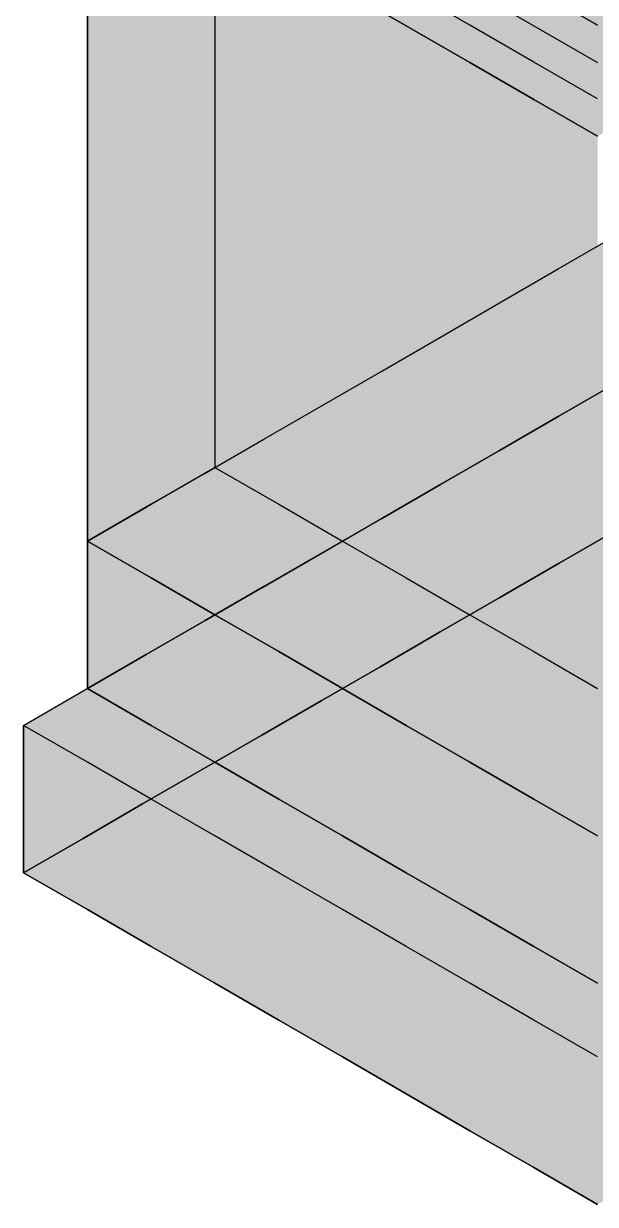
# Model space of a CAD drawing. Header units: metres. Extents: x 0 to 28.4, y 0 to 5.9.
# Drawn here: x 12.837 to 13.225, y 4.55 to 5.351 of the extents above; entities that cross this region are included whole.
import ezdxf

# ---------------------------------------------------------------- set-up
doc = ezdxf.new("R2010")
doc.units = ezdxf.units.M
doc.header["$LTSCALE"] = 0.25
doc.layers.add('ISO-ARISTAS', color=8, linetype='CONTINUOUS')
doc.layers.add('ISO-CONCRETO-SUP', color=254, linetype='CONTINUOUS', true_color=0xe8e8e8)

msp = doc.modelspace()

# ---------------------------------------------------------------- linework, layer by layer
at = {"layer": 'ISO-ARISTAS', "color": 250}
for p, q in [((12.88038, 5.33222), (12.88038, 5.37968)), ((12.88038, 5.37968), (12.88038, 5.33222)), ((12.96699, 5.38222), (12.96699, 5.33476)), ((12.96699, 5.38222), (12.96699, 5.33476)), ((13.09689, 5.3496), (13.05359, 5.3746)), ((13.09689, 5.3496), (13.05359, 5.3746)), ((13.09689, 5.3496), (13.05359, 5.3746)), ((13.05359, 5.3746), (13.09689, 5.3496)), ((13.14019, 5.35), (13.09689, 5.375)), ((13.14019, 5.35), (13.09689, 5.375)), ((13.14019, 5.3746), (13.18349, 5.3496)), ((13.14019, 5.3746), (13.18349, 5.3496)), ((13.22679, 5.35), (13.18349, 5.375)), ((13.18349, 5.375), (13.22679, 5.35)), ((13.14019, 5.3246), (13.09689, 5.3496)), ((13.14019, 5.3246), (13.09689, 5.3496)), ((13.14019, 5.3246), (13.09689, 5.3496)), ((13.09689, 5.3496), (13.14019, 5.3246)), ((13.18349, 5.325), (13.14019, 5.35)), ((13.18349, 5.325), (13.14019, 5.35)), ((13.18349, 5.3496), (13.22679, 5.3246)), ((13.18349, 5.3496), (13.22679, 5.3246)), ((12.88038, 5.28476), (12.88038, 5.33222)), ((12.88038, 5.33222), (12.88038, 5.28476)), ((12.96699, 5.33476), (12.96699, 5.2873)), ((12.96699, 5.33476), (12.96699, 5.2873)), ((13.18349, 5.2996), (13.14019, 5.3246)), ((13.18349, 5.2996), (13.14019, 5.3246)), ((13.18349, 5.2996), (13.14019, 5.3246)), ((13.14019, 5.3246), (13.18349, 5.2996)), ((13.22679, 5.3), (13.18349, 5.325)), ((13.22679, 5.3), (13.18349, 5.325)), ((13.22679, 5.2746), (13.18349, 5.2996)), ((13.22679, 5.2746), (13.18349, 5.2996)), ((13.22679, 5.2746), (13.18349, 5.2996)), ((13.18349, 5.2996), (13.22679, 5.2746)), ((12.96699, 5.2873), (12.96699, 5.23984)), ((12.96699, 5.2873), (12.96699, 5.23984)), ((12.88038, 5.2373), (12.88038, 5.28476)), ((12.88038, 5.28476), (12.88038, 5.2373)), ((12.96699, 5.23984), (12.96699, 5.19238)), ((12.96699, 5.23984), (12.96699, 5.19238)), ((12.88038, 5.18984), (12.88038, 5.2373)), ((12.88038, 5.2373), (12.88038, 5.18984)), ((13.20015, 5.18462), (13.24012, 5.20769)), ((13.20015, 5.18462), (13.24012, 5.20769)), ((12.96699, 5.19238), (12.96699, 5.14492)), ((12.96699, 5.19238), (12.96699, 5.14492)), ((12.88038, 5.14238), (12.88038, 5.18984)), ((12.88038, 5.18984), (12.88038, 5.14238)), ((13.16018, 5.16154), (13.20015, 5.18462)), ((13.16018, 5.16154), (13.20015, 5.18462)), ((13.12021, 5.13846), (13.16018, 5.16154)), ((13.12021, 5.13846), (13.16018, 5.16154)), ((12.96699, 5.14492), (12.96699, 5.09746)), ((12.96699, 5.14492), (12.96699, 5.09746)), ((12.88038, 5.09492), (12.88038, 5.14238)), ((12.88038, 5.14238), (12.88038, 5.09492)), ((13.08024, 5.11538), (13.12021, 5.13846)), ((13.08024, 5.11538), (13.12021, 5.13846)), ((13.04027, 5.09231), (13.08024, 5.11538)), ((13.04027, 5.09231), (13.08024, 5.11538)), ((13.20015, 5.08462), (13.24012, 5.10769)), ((13.24012, 5.10769), (13.20015, 5.08462)), ((13.20081, 5.085), (13.24123, 5.10833)), ((13.20081, 5.085), (13.24123, 5.10833)), ((12.88038, 5.04746), (12.88038, 5.09492)), ((12.88038, 5.09492), (12.88038, 5.04746)), ((12.96699, 5.09746), (12.96699, 5.05)), ((12.96699, 5.09746), (12.96699, 5.05)), ((13.0003, 5.06923), (13.04027, 5.09231)), ((13.0003, 5.06923), (13.04027, 5.09231)), ((13.16018, 5.06154), (13.20015, 5.08462)), ((13.20015, 5.08462), (13.16018, 5.06154)), ((13.1604, 5.06167), (13.20081, 5.085)), ((13.1604, 5.06167), (13.20081, 5.085)), ((12.96033, 5.04615), (13.0003, 5.06923)), ((12.96033, 5.04615), (13.0003, 5.06923)), ((13.11999, 5.03833), (13.1604, 5.06167)), ((13.11999, 5.03833), (13.1604, 5.06167)), ((13.12021, 5.03846), (13.16018, 5.06154)), ((13.16018, 5.06154), (13.12021, 5.03846)), ((12.88038, 5), (12.88038, 5.04746)), ((12.88038, 5.04746), (12.88038, 5)), ((12.96699, 5.05), (12.92369, 5.025)), ((12.92369, 5.025), (12.96699, 5.05)), ((12.96699, 5.05), (13.01029, 5.025)), ((12.96699, 5.05), (13.01029, 5.025)), ((12.92036, 5.02308), (12.96033, 5.04615)), ((12.92036, 5.02308), (12.96033, 5.04615)), ((13.07957, 5.015), (13.11999, 5.03833)), ((13.07957, 5.015), (13.11999, 5.03833)), ((13.08024, 5.01538), (13.12021, 5.03846)), ((13.12021, 5.03846), (13.08024, 5.01538)), ((12.92369, 5.025), (12.88038, 5)), ((12.88038, 5), (12.92369, 5.025)), ((12.88038, 5), (12.92036, 5.02308)), ((12.88038, 5), (12.92036, 5.02308)), ((13.01029, 5.025), (13.05359, 5)), ((13.01029, 5.025), (13.05359, 5)), ((13.03916, 4.99167), (13.07957, 5.015)), ((13.03916, 4.99167), (13.07957, 5.015)), ((13.04027, 4.99231), (13.08024, 5.01538)), ((13.08024, 5.01538), (13.04027, 4.99231)), ((13.20081, 4.985), (13.24123, 5.00833)), ((13.24123, 5.00833), (13.20081, 4.985)), ((12.88038, 4.95), (12.88038, 5)), ((12.92369, 4.975), (12.88038, 5)), ((12.92369, 4.975), (12.88038, 5)), ((12.88038, 5), (12.88038, 4.95)), ((12.92369, 4.975), (12.88038, 5)), ((12.88038, 5), (12.92369, 4.975)), ((13.05359, 5), (13.09689, 4.975)), ((13.05359, 5), (13.09689, 4.975)), ((12.99874, 4.96833), (13.03916, 4.99167)), ((12.99874, 4.96833), (13.03916, 4.99167)), ((13.0003, 4.96923), (13.04027, 4.99231)), ((13.04027, 4.99231), (13.0003, 4.96923)), ((13.20081, 4.985), (13.1604, 4.96167)), ((13.1604, 4.96167), (13.20081, 4.985)), ((12.96699, 4.95), (12.92369, 4.975)), ((12.96699, 4.95), (12.92369, 4.975)), ((12.96699, 4.95), (12.92369, 4.975)), ((12.92369, 4.975), (12.96699, 4.95)), ((13.09689, 4.975), (13.14019, 4.95)), ((13.09689, 4.975), (13.14019, 4.95)), ((12.95833, 4.945), (12.99874, 4.96833)), ((12.95833, 4.945), (12.99874, 4.96833)), ((12.96033, 4.94615), (13.0003, 4.96923)), ((13.0003, 4.96923), (12.96033, 4.94615)), ((13.11999, 4.93833), (13.1604, 4.96167)), ((13.1604, 4.96167), (13.11999, 4.93833)), ((12.88038, 4.9), (12.88038, 4.95)), ((12.88038, 4.95), (12.88038, 4.9)), ((12.91791, 4.92167), (12.95833, 4.945)), ((12.91791, 4.92167), (12.95833, 4.945)), ((12.92036, 4.92308), (12.96033, 4.94615)), ((12.96033, 4.94615), (12.92036, 4.92308)), ((13.01029, 4.925), (12.96699, 4.95)), ((13.01029, 4.925), (12.96699, 4.95)), ((13.01029, 4.925), (12.96699, 4.95)), ((12.96699, 4.95), (13.01029, 4.925)), ((13.14019, 4.95), (13.18349, 4.925)), ((13.14019, 4.95), (13.18349, 4.925)), ((13.07957, 4.915), (13.11999, 4.93833)), ((13.11999, 4.93833), (13.07957, 4.915)), ((12.8775, 4.89833), (12.91791, 4.92167)), ((12.8775, 4.89833), (12.91791, 4.92167)), ((12.88038, 4.9), (12.92036, 4.92308)), ((12.92036, 4.92308), (12.88038, 4.9)), ((13.05359, 4.9), (13.01029, 4.925)), ((13.05359, 4.9), (13.01029, 4.925)), ((13.05359, 4.9), (13.01029, 4.925)), ((13.01029, 4.925), (13.05359, 4.9)), ((13.18349, 4.925), (13.22679, 4.9)), ((13.18349, 4.925), (13.22679, 4.9)), ((13.03916, 4.89167), (13.07957, 4.915)), ((13.07957, 4.915), (13.03916, 4.89167)), ((12.83708, 4.875), (12.8775, 4.89833)), ((12.83708, 4.875), (12.8775, 4.89833)), ((12.92369, 4.875), (12.88038, 4.9)), ((12.88038, 4.9), (12.92369, 4.875)), ((13.09689, 4.875), (13.05359, 4.9)), ((13.09689, 4.875), (13.05359, 4.9)), ((13.09689, 4.875), (13.05359, 4.9)), ((13.05359, 4.9), (13.09689, 4.875)), ((12.99874, 4.86833), (13.03916, 4.89167)), ((13.03916, 4.89167), (12.99874, 4.86833)), ((12.83708, 4.825), (12.83708, 4.875)), ((12.88038, 4.85), (12.83708, 4.875)), ((12.83708, 4.875), (12.83708, 4.825)), ((12.88038, 4.85), (12.83708, 4.875)), ((12.96699, 4.85), (12.92369, 4.875)), ((12.92369, 4.875), (12.96699, 4.85)), ((13.14019, 4.85), (13.09689, 4.875)), ((13.14019, 4.85), (13.09689, 4.875)), ((13.14019, 4.85), (13.09689, 4.875)), ((13.09689, 4.875), (13.14019, 4.85)), ((12.99874, 4.86833), (12.95833, 4.845)), ((12.95833, 4.845), (12.99874, 4.86833)), ((12.92369, 4.825), (12.88038, 4.85)), ((12.92369, 4.825), (12.88038, 4.85)), ((13.01029, 4.825), (12.96699, 4.85)), ((12.96699, 4.85), (13.01029, 4.825)), ((13.18349, 4.825), (13.14019, 4.85)), ((13.18349, 4.825), (13.14019, 4.85)), ((13.18349, 4.825), (13.14019, 4.85)), ((13.14019, 4.85), (13.18349, 4.825)), ((12.95833, 4.845), (12.91791, 4.82167)), ((12.91791, 4.82167), (12.95833, 4.845)), ((12.83708, 4.775), (12.83708, 4.825)), ((12.83708, 4.825), (12.83708, 4.775)), ((12.96699, 4.8), (12.92369, 4.825)), ((12.96699, 4.8), (12.92369, 4.825)), ((13.05359, 4.8), (13.01029, 4.825)), ((13.01029, 4.825), (13.05359, 4.8)), ((13.22679, 4.8), (13.18349, 4.825)), ((13.22679, 4.8), (13.18349, 4.825)), ((13.22679, 4.8), (13.18349, 4.825)), ((13.18349, 4.825), (13.22679, 4.8)), ((12.91791, 4.82167), (12.8775, 4.79833)), ((12.8775, 4.79833), (12.91791, 4.82167)), ((13.01029, 4.775), (12.96699, 4.8)), ((13.01029, 4.775), (12.96699, 4.8)), ((13.09689, 4.775), (13.05359, 4.8)), ((13.05359, 4.8), (13.09689, 4.775)), ((12.8775, 4.79833), (12.83708, 4.775)), ((12.83708, 4.775), (12.8775, 4.79833)), ((12.88038, 4.75), (12.83708, 4.775)), ((12.83708, 4.775), (12.88038, 4.75)), ((13.05359, 4.75), (13.01029, 4.775)), ((13.05359, 4.75), (13.01029, 4.775)), ((13.14019, 4.75), (13.09689, 4.775)), ((13.09689, 4.775), (13.14019, 4.75)), ((12.92369, 4.725), (12.88038, 4.75)), ((12.88038, 4.75), (12.92369, 4.725)), ((13.09689, 4.725), (13.05359, 4.75)), ((13.09689, 4.725), (13.05359, 4.75)), ((13.18349, 4.725), (13.14019, 4.75)), ((13.14019, 4.75), (13.18349, 4.725)), ((12.96699, 4.7), (12.92369, 4.725)), ((12.92369, 4.725), (12.96699, 4.7)), ((13.14019, 4.7), (13.09689, 4.725)), ((13.14019, 4.7), (13.09689, 4.725)), ((13.22679, 4.7), (13.18349, 4.725)), ((13.18349, 4.725), (13.22679, 4.7)), ((13.01029, 4.675), (12.96699, 4.7)), ((12.96699, 4.7), (13.01029, 4.675)), ((13.18349, 4.675), (13.14019, 4.7)), ((13.18349, 4.675), (13.14019, 4.7)), ((13.05359, 4.65), (13.01029, 4.675)), ((13.01029, 4.675), (13.05359, 4.65)), ((13.22679, 4.65), (13.18349, 4.675)), ((13.22679, 4.65), (13.18349, 4.675)), ((13.09689, 4.625), (13.05359, 4.65)), ((13.05359, 4.65), (13.09689, 4.625)), ((13.14019, 4.6), (13.09689, 4.625)), ((13.09689, 4.625), (13.14019, 4.6)), ((13.18349, 4.575), (13.14019, 4.6)), ((13.14019, 4.6), (13.18349, 4.575)), ((13.22679, 4.55), (13.18349, 4.575)), ((13.18349, 4.575), (13.22679, 4.55))]:
    msp.add_line(p, q, dxfattribs=at)
at = {"layer": 'ISO-CONCRETO-SUP', "true_color": 0x949491}
for points in [[(12.92369, 5.35722), (12.88038, 5.33222), (12.92369, 5.40468), (12.88038, 5.37968)], [(12.96699, 5.33476), (12.92369, 5.30976), (12.96699, 5.38222), (12.92369, 5.35722)], [(12.92369, 5.30976), (12.88038, 5.28476), (12.92369, 5.35722), (12.88038, 5.33222)], [(12.96699, 5.2873), (12.92369, 5.2623), (12.96699, 5.33476), (12.92369, 5.30976)], [(12.92369, 5.2623), (12.88038, 5.2373), (12.92369, 5.30976), (12.88038, 5.28476)], [(12.96699, 5.23984), (12.92369, 5.21484), (12.96699, 5.2873), (12.92369, 5.2623)], [(12.92369, 5.21484), (12.88038, 5.18984), (12.92369, 5.2623), (12.88038, 5.2373)], [(12.96699, 5.19238), (12.92369, 5.16738), (12.96699, 5.23984), (12.92369, 5.21484)], [(12.92369, 5.16738), (12.88038, 5.14238), (12.92369, 5.21484), (12.88038, 5.18984)], [(13.24012, 5.15769), (13.20015, 5.13462), (13.24012, 5.20769), (13.20015, 5.18462)], [(12.96699, 5.14492), (12.92369, 5.11992), (12.96699, 5.19238), (12.92369, 5.16738)], [(13.20015, 5.13462), (13.16018, 5.11154), (13.20015, 5.18462), (13.16018, 5.16154)], [(12.92369, 5.11992), (12.88038, 5.09492), (12.92369, 5.16738), (12.88038, 5.14238)], [(13.16018, 5.11154), (13.12021, 5.08846), (13.16018, 5.16154), (13.12021, 5.13846)], [(13.24012, 5.10769), (13.20015, 5.08462), (13.24012, 5.15769), (13.20015, 5.13462)], [(12.96699, 5.09746), (12.92369, 5.07246), (12.96699, 5.14492), (12.92369, 5.11992)], [(13.12021, 5.08846), (13.08024, 5.06538), (13.12021, 5.13846), (13.08024, 5.11538)], [(13.20015, 5.08462), (13.16018, 5.06154), (13.20015, 5.13462), (13.16018, 5.11154)], [(12.92369, 5.07246), (12.88038, 5.04746), (12.92369, 5.11992), (12.88038, 5.09492)], [(13.08024, 5.06538), (13.04027, 5.04231), (13.08024, 5.11538), (13.04027, 5.09231)], [(13.16018, 5.06154), (13.12021, 5.03846), (13.16018, 5.11154), (13.12021, 5.08846)], [(12.96699, 5.05), (12.92369, 5.025), (12.96699, 5.09746), (12.92369, 5.07246)], [(13.04027, 5.04231), (13.0003, 5.01923), (13.04027, 5.09231), (13.0003, 5.06923)], [(13.12021, 5.03846), (13.08024, 5.01538), (13.12021, 5.08846), (13.08024, 5.06538)], [(12.92369, 5.025), (12.88038, 5), (12.92369, 5.07246), (12.88038, 5.04746)], [(13.0003, 5.01923), (12.96033, 4.99615), (13.0003, 5.06923), (12.96033, 5.04615)], [(13.08024, 5.01538), (13.04027, 4.99231), (13.08024, 5.06538), (13.04027, 5.04231)], [(12.96033, 4.99615), (12.92036, 4.97308), (12.96033, 5.04615), (12.92036, 5.02308)], [(13.04027, 4.99231), (13.0003, 4.96923), (13.04027, 5.04231), (13.0003, 5.01923)], [(12.92036, 4.97308), (12.88038, 4.95), (12.92036, 5.02308), (12.88038, 5)], [(13.0003, 4.96923), (12.96033, 4.94615), (13.0003, 5.01923), (12.96033, 4.99615)], [(12.96033, 4.94615), (12.92036, 4.92308), (12.96033, 4.99615), (12.92036, 4.97308)], [(12.92036, 4.92308), (12.88038, 4.9), (12.92036, 4.97308), (12.88038, 4.95)]]:
    msp.add_solid(points, dxfattribs=at)
at = {"layer": 'ISO-CONCRETO-SUP', "true_color": 0xa6a6a2}
for points in [[(12.92369, 5.35468), (12.96699, 5.32968), (12.92369, 5.40214), (12.96699, 5.37714)], [(13.01029, 5.35722), (13.05359, 5.33222), (13.01029, 5.40468), (13.05359, 5.37968)], [(13.01029, 5.35214), (13.05359, 5.32714), (13.01029, 5.3996), (13.05359, 5.3746)], [(13.05359, 5.3746), (13.09689, 5.3496), (13.05359, 5.4), (13.09689, 5.375)], [(13.09689, 5.35468), (13.14019, 5.32968), (13.09689, 5.40214), (13.14019, 5.37714)], [(13.14019, 5.3746), (13.18349, 5.3496), (13.14019, 5.4), (13.18349, 5.375)], [(13.18349, 5.35214), (13.22679, 5.32714), (13.18349, 5.3996), (13.22679, 5.3746)], [(12.88038, 5.33222), (12.92369, 5.30722), (12.88038, 5.37968), (12.92369, 5.35468)], [(12.96699, 5.33476), (13.01029, 5.30976), (12.96699, 5.38222), (13.01029, 5.35722)], [(12.96699, 5.32968), (13.01029, 5.30468), (12.96699, 5.37714), (13.01029, 5.35214)], [(13.05359, 5.33222), (13.09689, 5.30722), (13.05359, 5.37968), (13.09689, 5.35468)], [(13.14019, 5.32968), (13.18349, 5.30468), (13.14019, 5.37714), (13.18349, 5.35214)], [(13.05359, 5.32714), (13.09689, 5.30214), (13.05359, 5.3746), (13.09689, 5.3496)], [(13.09689, 5.3496), (13.14019, 5.3246), (13.09689, 5.375), (13.14019, 5.35)], [(13.18349, 5.3496), (13.22679, 5.3246), (13.18349, 5.375), (13.22679, 5.35)], [(12.92369, 5.30722), (12.96699, 5.28222), (12.92369, 5.35468), (12.96699, 5.32968)], [(13.01029, 5.30976), (13.05359, 5.28476), (13.01029, 5.35722), (13.05359, 5.33222)], [(13.01029, 5.30468), (13.05359, 5.27968), (13.01029, 5.35214), (13.05359, 5.32714)], [(13.09689, 5.30722), (13.14019, 5.28222), (13.09689, 5.35468), (13.14019, 5.32968)], [(13.18349, 5.30468), (13.22679, 5.27968), (13.18349, 5.35214), (13.22679, 5.32714)], [(13.09689, 5.30214), (13.14019, 5.27714), (13.09689, 5.3496), (13.14019, 5.3246)], [(13.14019, 5.3246), (13.18349, 5.2996), (13.14019, 5.35), (13.18349, 5.325)], [(12.88038, 5.28476), (12.92369, 5.25976), (12.88038, 5.33222), (12.92369, 5.30722)], [(12.96699, 5.2873), (13.01029, 5.2623), (12.96699, 5.33476), (13.01029, 5.30976)], [(12.96699, 5.28222), (13.01029, 5.25722), (12.96699, 5.32968), (13.01029, 5.30468)], [(13.05359, 5.28476), (13.09689, 5.25976), (13.05359, 5.33222), (13.09689, 5.30722)], [(13.05359, 5.27968), (13.09689, 5.25468), (13.05359, 5.32714), (13.09689, 5.30214)], [(13.14019, 5.28222), (13.18349, 5.25722), (13.14019, 5.32968), (13.18349, 5.30468)], [(13.14019, 5.27714), (13.18349, 5.25214), (13.14019, 5.3246), (13.18349, 5.2996)], [(13.18349, 5.2996), (13.22679, 5.2746), (13.18349, 5.325), (13.22679, 5.3)], [(12.92369, 5.25976), (12.96699, 5.23476), (12.92369, 5.30722), (12.96699, 5.28222)], [(13.01029, 5.2623), (13.05359, 5.2373), (13.01029, 5.30976), (13.05359, 5.28476)], [(13.01029, 5.25722), (13.05359, 5.23222), (13.01029, 5.30468), (13.05359, 5.27968)], [(13.09689, 5.25976), (13.14019, 5.23476), (13.09689, 5.30722), (13.14019, 5.28222)], [(13.18349, 5.25722), (13.22679, 5.23222), (13.18349, 5.30468), (13.22679, 5.27968)], [(13.09689, 5.25468), (13.14019, 5.22968), (13.09689, 5.30214), (13.14019, 5.27714)], [(13.18349, 5.25214), (13.22679, 5.22714), (13.18349, 5.2996), (13.22679, 5.2746)], [(12.96699, 5.23984), (13.01029, 5.21484), (12.96699, 5.2873), (13.01029, 5.2623)], [(12.88038, 5.2373), (12.92369, 5.2123), (12.88038, 5.28476), (12.92369, 5.25976)], [(12.96699, 5.23476), (13.01029, 5.20976), (12.96699, 5.28222), (13.01029, 5.25722)], [(13.05359, 5.2373), (13.09689, 5.2123), (13.05359, 5.28476), (13.09689, 5.25976)], [(13.05359, 5.23222), (13.09689, 5.20722), (13.05359, 5.27968), (13.09689, 5.25468)], [(13.14019, 5.23476), (13.18349, 5.20976), (13.14019, 5.28222), (13.18349, 5.25722)], [(13.14019, 5.22968), (13.18349, 5.20468), (13.14019, 5.27714), (13.18349, 5.25214)], [(12.92369, 5.2123), (12.96699, 5.1873), (12.92369, 5.25976), (12.96699, 5.23476)], [(13.01029, 5.21484), (13.05359, 5.18984), (13.01029, 5.2623), (13.05359, 5.2373)], [(13.01029, 5.20976), (13.05359, 5.18476), (13.01029, 5.25722), (13.05359, 5.23222)], [(13.09689, 5.2123), (13.14019, 5.1873), (13.09689, 5.25976), (13.14019, 5.23476)], [(13.18349, 5.20976), (13.22679, 5.18476), (13.18349, 5.25722), (13.22679, 5.23222)], [(13.09689, 5.20722), (13.14019, 5.18222), (13.09689, 5.25468), (13.14019, 5.22968)], [(13.18349, 5.20468), (13.22679, 5.17968), (13.18349, 5.25214), (13.22679, 5.22714)], [(12.96699, 5.19238), (13.01029, 5.16738), (12.96699, 5.23984), (13.01029, 5.21484)], [(12.88038, 5.18984), (12.92369, 5.16484), (12.88038, 5.2373), (12.92369, 5.2123)], [(12.96699, 5.1873), (13.01029, 5.1623), (12.96699, 5.23476), (13.01029, 5.20976)], [(13.05359, 5.18984), (13.09689, 5.16484), (13.05359, 5.2373), (13.09689, 5.2123)], [(13.05359, 5.18476), (13.09689, 5.15976), (13.05359, 5.23222), (13.09689, 5.20722)], [(13.14019, 5.1873), (13.18349, 5.1623), (13.14019, 5.23476), (13.18349, 5.20976)], [(13.14019, 5.18222), (13.18349, 5.15722), (13.14019, 5.22968), (13.18349, 5.20468)], [(12.92369, 5.16484), (12.96699, 5.13984), (12.92369, 5.2123), (12.96699, 5.1873)], [(13.01029, 5.16738), (13.05359, 5.14238), (13.01029, 5.21484), (13.05359, 5.18984)], [(13.01029, 5.1623), (13.05359, 5.1373), (13.01029, 5.20976), (13.05359, 5.18476)], [(13.09689, 5.16484), (13.14019, 5.13984), (13.09689, 5.2123), (13.14019, 5.1873)], [(13.09689, 5.15976), (13.14019, 5.13476), (13.09689, 5.20722), (13.14019, 5.18222)], [(13.18349, 5.1623), (13.22679, 5.1373), (13.18349, 5.20976), (13.22679, 5.18476)], [(13.18349, 5.15722), (13.22679, 5.13222), (13.18349, 5.20468), (13.22679, 5.17968)], [(12.96699, 5.14492), (13.01029, 5.11992), (12.96699, 5.19238), (13.01029, 5.16738)], [(12.88038, 5.14238), (12.92369, 5.11738), (12.88038, 5.18984), (12.92369, 5.16484)], [(12.96699, 5.13984), (13.01029, 5.11484), (12.96699, 5.1873), (13.01029, 5.1623)], [(13.05359, 5.14238), (13.09689, 5.11738), (13.05359, 5.18984), (13.09689, 5.16484)], [(13.05359, 5.1373), (13.09689, 5.1123), (13.05359, 5.18476), (13.09689, 5.15976)], [(13.14019, 5.13984), (13.18349, 5.11484), (13.14019, 5.1873), (13.18349, 5.1623)], [(13.14019, 5.13476), (13.18349, 5.10976), (13.14019, 5.18222), (13.18349, 5.15722)], [(13.01029, 5.11992), (13.05359, 5.09492), (13.01029, 5.16738), (13.05359, 5.14238)], [(12.92369, 5.11738), (12.96699, 5.09238), (12.92369, 5.16484), (12.96699, 5.13984)], [(13.01029, 5.11484), (13.05359, 5.08984), (13.01029, 5.1623), (13.05359, 5.1373)], [(13.09689, 5.11738), (13.14019, 5.09238), (13.09689, 5.16484), (13.14019, 5.13984)], [(13.09689, 5.1123), (13.14019, 5.0873), (13.09689, 5.15976), (13.14019, 5.13476)], [(13.18349, 5.11484), (13.22679, 5.08984), (13.18349, 5.1623), (13.22679, 5.1373)], [(13.18349, 5.10976), (13.22679, 5.08476), (13.18349, 5.15722), (13.22679, 5.13222)], [(12.96699, 5.09746), (13.01029, 5.07246), (12.96699, 5.14492), (13.01029, 5.11992)], [(12.88038, 5.09492), (12.92369, 5.06992), (12.88038, 5.14238), (12.92369, 5.11738)], [(12.96699, 5.09238), (13.01029, 5.06738), (12.96699, 5.13984), (13.01029, 5.11484)], [(13.05359, 5.09492), (13.09689, 5.06992), (13.05359, 5.14238), (13.09689, 5.11738)], [(13.05359, 5.08984), (13.09689, 5.06484), (13.05359, 5.1373), (13.09689, 5.1123)], [(13.14019, 5.09238), (13.18349, 5.06738), (13.14019, 5.13984), (13.18349, 5.11484)], [(13.14019, 5.0873), (13.18349, 5.0623), (13.14019, 5.13476), (13.18349, 5.10976)], [(13.01029, 5.07246), (13.05359, 5.04746), (13.01029, 5.11992), (13.05359, 5.09492)], [(12.92369, 5.06992), (12.96699, 5.04492), (12.92369, 5.11738), (12.96699, 5.09238)], [(13.01029, 5.06738), (13.05359, 5.04238), (13.01029, 5.11484), (13.05359, 5.08984)], [(13.09689, 5.06992), (13.14019, 5.04492), (13.09689, 5.11738), (13.14019, 5.09238)], [(13.09689, 5.06484), (13.14019, 5.03984), (13.09689, 5.1123), (13.14019, 5.0873)], [(13.18349, 5.06738), (13.22679, 5.04238), (13.18349, 5.11484), (13.22679, 5.08984)], [(13.18349, 5.0623), (13.22679, 5.0373), (13.18349, 5.10976), (13.22679, 5.08476)], [(12.88038, 5.04746), (12.92369, 5.02246), (12.88038, 5.09492), (12.92369, 5.06992)], [(12.96699, 5.05), (13.01029, 5.025), (12.96699, 5.09746), (13.01029, 5.07246)], [(13.05359, 5.04746), (13.09689, 5.02246), (13.05359, 5.09492), (13.09689, 5.06992)], [(12.96699, 5.04492), (13.01029, 5.01992), (12.96699, 5.09238), (13.01029, 5.06738)], [(13.05359, 5.04238), (13.09689, 5.01738), (13.05359, 5.08984), (13.09689, 5.06484)], [(13.14019, 5.04492), (13.18349, 5.01992), (13.14019, 5.09238), (13.18349, 5.06738)], [(13.14019, 5.03984), (13.18349, 5.01484), (13.14019, 5.0873), (13.18349, 5.0623)], [(13.01029, 5.025), (13.05359, 5), (13.01029, 5.07246), (13.05359, 5.04746)], [(12.92369, 5.02246), (12.96699, 4.99746), (12.92369, 5.06992), (12.96699, 5.04492)], [(13.01029, 5.01992), (13.05359, 4.99492), (13.01029, 5.06738), (13.05359, 5.04238)], [(13.09689, 5.02246), (13.14019, 4.99746), (13.09689, 5.06992), (13.14019, 5.04492)], [(13.09689, 5.01738), (13.14019, 4.99238), (13.09689, 5.06484), (13.14019, 5.03984)], [(13.18349, 5.01992), (13.22679, 4.99492), (13.18349, 5.06738), (13.22679, 5.04238)], [(13.18349, 5.01484), (13.22679, 4.98984), (13.18349, 5.0623), (13.22679, 5.0373)], [(12.88038, 5), (12.92369, 4.975), (12.88038, 5.04746), (12.92369, 5.02246)], [(13.05359, 5), (13.09689, 4.975), (13.05359, 5.04746), (13.09689, 5.02246)], [(12.96699, 4.99746), (13.01029, 4.97246), (12.96699, 5.04492), (13.01029, 5.01992)], [(13.05359, 4.99492), (13.09689, 4.96992), (13.05359, 5.04238), (13.09689, 5.01738)], [(13.14019, 4.99746), (13.18349, 4.97246), (13.14019, 5.04492), (13.18349, 5.01992)], [(13.14019, 4.99238), (13.18349, 4.96738), (13.14019, 5.03984), (13.18349, 5.01484)], [(12.92369, 4.975), (12.96699, 4.95), (12.92369, 5.02246), (12.96699, 4.99746)], [(13.01029, 4.97246), (13.05359, 4.94746), (13.01029, 5.01992), (13.05359, 4.99492)], [(13.09689, 4.975), (13.14019, 4.95), (13.09689, 5.02246), (13.14019, 4.99746)], [(13.09689, 4.96992), (13.14019, 4.94492), (13.09689, 5.01738), (13.14019, 4.99238)], [(13.18349, 4.97246), (13.22679, 4.94746), (13.18349, 5.01992), (13.22679, 4.99492)], [(13.18349, 4.96738), (13.22679, 4.94238), (13.18349, 5.01484), (13.22679, 4.98984)], [(12.88038, 4.95), (12.92369, 4.925), (12.88038, 5), (12.92369, 4.975)], [(12.96699, 4.95), (13.01029, 4.925), (12.96699, 4.99746), (13.01029, 4.97246)], [(13.05359, 4.94746), (13.09689, 4.92246), (13.05359, 4.99492), (13.09689, 4.96992)], [(13.14019, 4.95), (13.18349, 4.925), (13.14019, 4.99746), (13.18349, 4.97246)], [(13.14019, 4.94492), (13.18349, 4.91992), (13.14019, 4.99238), (13.18349, 4.96738)], [(12.92369, 4.925), (12.96699, 4.9), (12.92369, 4.975), (12.96699, 4.95)], [(13.01029, 4.925), (13.05359, 4.9), (13.01029, 4.97246), (13.05359, 4.94746)], [(13.09689, 4.92246), (13.14019, 4.89746), (13.09689, 4.96992), (13.14019, 4.94492)], [(13.18349, 4.925), (13.22679, 4.9), (13.18349, 4.97246), (13.22679, 4.94746)], [(13.18349, 4.91992), (13.22679, 4.89492), (13.18349, 4.96738), (13.22679, 4.94238)], [(12.88038, 4.9), (12.92369, 4.875), (12.88038, 4.95), (12.92369, 4.925)], [(12.96699, 4.9), (13.01029, 4.875), (12.96699, 4.95), (13.01029, 4.925)], [(13.05359, 4.9), (13.09689, 4.875), (13.05359, 4.94746), (13.09689, 4.92246)], [(13.14019, 4.89746), (13.18349, 4.87246), (13.14019, 4.94492), (13.18349, 4.91992)], [(12.92369, 4.875), (12.96699, 4.85), (12.92369, 4.925), (12.96699, 4.9)], [(13.01029, 4.875), (13.05359, 4.85), (13.01029, 4.925), (13.05359, 4.9)], [(13.09689, 4.875), (13.14019, 4.85), (13.09689, 4.92246), (13.14019, 4.89746)], [(13.18349, 4.87246), (13.22679, 4.84746), (13.18349, 4.91992), (13.22679, 4.89492)], [(12.96699, 4.85), (13.01029, 4.825), (12.96699, 4.9), (13.01029, 4.875)], [(13.05359, 4.85), (13.09689, 4.825), (13.05359, 4.9), (13.09689, 4.875)], [(13.14019, 4.85), (13.18349, 4.825), (13.14019, 4.89746), (13.18349, 4.87246)], [(13.01029, 4.825), (13.05359, 4.8), (13.01029, 4.875), (13.05359, 4.85)], [(13.09689, 4.825), (13.14019, 4.8), (13.09689, 4.875), (13.14019, 4.85)], [(13.18349, 4.825), (13.22679, 4.8), (13.18349, 4.87246), (13.22679, 4.84746)], [(13.05359, 4.8), (13.09689, 4.775), (13.05359, 4.85), (13.09689, 4.825)], [(13.14019, 4.8), (13.18349, 4.775), (13.14019, 4.85), (13.18349, 4.825)], [(13.09689, 4.775), (13.14019, 4.75), (13.09689, 4.825), (13.14019, 4.8)], [(13.18349, 4.775), (13.22679, 4.75), (13.18349, 4.825), (13.22679, 4.8)], [(13.14019, 4.75), (13.18349, 4.725), (13.14019, 4.8), (13.18349, 4.775)], [(13.18349, 4.725), (13.22679, 4.7), (13.18349, 4.775), (13.22679, 4.75)]]:
    msp.add_solid(points, dxfattribs=at)
at = {"layer": 'ISO-CONCRETO-SUP', "true_color": 0xb8b8b3}
for points in [[(13.09689, 5.3996), (13.14019, 5.3746), (13.05359, 5.3746), (13.09689, 5.3496)], [(13.09689, 5.3996), (13.14019, 5.3746), (13.05359, 5.3746), (13.09689, 5.3496)], [(13.14019, 5.4), (13.18349, 5.375), (13.09689, 5.375), (13.14019, 5.35)], [(13.18349, 5.3996), (13.22679, 5.3746), (13.14019, 5.3746), (13.18349, 5.3496)], [(13.14019, 5.3746), (13.18349, 5.3496), (13.09689, 5.3496), (13.14019, 5.3246)], [(13.14019, 5.3746), (13.18349, 5.3496), (13.09689, 5.3496), (13.14019, 5.3246)], [(13.18349, 5.375), (13.22679, 5.35), (13.14019, 5.35), (13.18349, 5.325)], [(13.22679, 5.3746), (13.2701, 5.3496), (13.18349, 5.3496), (13.22679, 5.3246)], [(13.18349, 5.3496), (13.22679, 5.3246), (13.14019, 5.3246), (13.18349, 5.2996)], [(13.18349, 5.3496), (13.22679, 5.3246), (13.14019, 5.3246), (13.18349, 5.2996)], [(13.22679, 5.35), (13.2701, 5.325), (13.18349, 5.325), (13.22679, 5.3)], [(13.22679, 5.3246), (13.2701, 5.2996), (13.18349, 5.2996), (13.22679, 5.2746)], [(13.22679, 5.3246), (13.2701, 5.2996), (13.18349, 5.2996), (13.22679, 5.2746)], [(13.24012, 5.20769), (13.28342, 5.18269), (13.20015, 5.18462), (13.24345, 5.15962)], [(13.20015, 5.18462), (13.24345, 5.15962), (13.16018, 5.16154), (13.20348, 5.13654)], [(13.16018, 5.16154), (13.20348, 5.13654), (13.12021, 5.13846), (13.16351, 5.11346)], [(13.24345, 5.15962), (13.28675, 5.13462), (13.20348, 5.13654), (13.24678, 5.11154)], [(13.12021, 5.13846), (13.16351, 5.11346), (13.08024, 5.11538), (13.12354, 5.09038)], [(13.20348, 5.13654), (13.24678, 5.11154), (13.16351, 5.11346), (13.20681, 5.08846)], [(13.08024, 5.11538), (13.12354, 5.09038), (13.04027, 5.09231), (13.08357, 5.06731)], [(13.16351, 5.11346), (13.20681, 5.08846), (13.12354, 5.09038), (13.16684, 5.06538)], [(13.24678, 5.11154), (13.29008, 5.08654), (13.20681, 5.08846), (13.25011, 5.06346)], [(13.24012, 5.10769), (13.28342, 5.08269), (13.20015, 5.08462), (13.24345, 5.05962)], [(13.04027, 5.09231), (13.08357, 5.06731), (13.0003, 5.06923), (13.0436, 5.04423)], [(13.12354, 5.09038), (13.16684, 5.06538), (13.08357, 5.06731), (13.12687, 5.04231)], [(13.20681, 5.08846), (13.25011, 5.06346), (13.16684, 5.06538), (13.21014, 5.04038)], [(13.20015, 5.08462), (13.24345, 5.05962), (13.16018, 5.06154), (13.20348, 5.03654)], [(13.0003, 5.06923), (13.0436, 5.04423), (12.96033, 5.04615), (13.00363, 5.02115)], [(13.08357, 5.06731), (13.12687, 5.04231), (13.0436, 5.04423), (13.0869, 5.01923)], [(13.16684, 5.06538), (13.21014, 5.04038), (13.12687, 5.04231), (13.17017, 5.01731)], [(13.25011, 5.06346), (13.29341, 5.03846), (13.21014, 5.04038), (13.25344, 5.01538)], [(13.16018, 5.06154), (13.20348, 5.03654), (13.12021, 5.03846), (13.16351, 5.01346)], [(13.24345, 5.05962), (13.28675, 5.03462), (13.20348, 5.03654), (13.24678, 5.01154)], [(12.96699, 5.05), (13.01029, 5.025), (12.92369, 5.025), (12.96699, 5)], [(12.96033, 5.04615), (13.00363, 5.02115), (12.92036, 5.02308), (12.96366, 4.99808)], [(13.0436, 5.04423), (13.0869, 5.01923), (13.00363, 5.02115), (13.04693, 4.99615)], [(13.12687, 5.04231), (13.17017, 5.01731), (13.0869, 5.01923), (13.1302, 4.99423)], [(13.21014, 5.04038), (13.25344, 5.01538), (13.17017, 5.01731), (13.21347, 4.99231)], [(13.12021, 5.03846), (13.16351, 5.01346), (13.08024, 5.01538), (13.12354, 4.99038)], [(13.20348, 5.03654), (13.24678, 5.01154), (13.16351, 5.01346), (13.20681, 4.98846)], [(12.92369, 5.025), (12.96699, 5), (12.88038, 5), (12.92369, 4.975)], [(12.92036, 5.02308), (12.96366, 4.99808), (12.88038, 5), (12.92369, 4.975)], [(13.01029, 5.025), (13.05359, 5), (12.96699, 5), (13.01029, 4.975)], [(13.00363, 5.02115), (13.04693, 4.99615), (12.96366, 4.99808), (13.00696, 4.97308)], [(13.08024, 5.01538), (13.12354, 4.99038), (13.04027, 4.99231), (13.08357, 4.96731)], [(13.0869, 5.01923), (13.1302, 4.99423), (13.04693, 4.99615), (13.09023, 4.97115)], [(13.17017, 5.01731), (13.21347, 4.99231), (13.1302, 4.99423), (13.1735, 4.96923)], [(13.25344, 5.01538), (13.29674, 4.99038), (13.21347, 4.99231), (13.25677, 4.96731)], [(13.16351, 5.01346), (13.20681, 4.98846), (13.12354, 4.99038), (13.16684, 4.96538)], [(13.24678, 5.01154), (13.29008, 4.98654), (13.20681, 4.98846), (13.25011, 4.96346)], [(12.96699, 5), (13.01029, 4.975), (12.92369, 4.975), (12.96699, 4.95)], [(13.05359, 5), (13.09689, 4.975), (13.01029, 4.975), (13.05359, 4.95)], [(12.96366, 4.99808), (13.00696, 4.97308), (12.92369, 4.975), (12.96699, 4.95)], [(13.04027, 4.99231), (13.08357, 4.96731), (13.0003, 4.96923), (13.0436, 4.94423)], [(13.04693, 4.99615), (13.09023, 4.97115), (13.00696, 4.97308), (13.05026, 4.94808)], [(13.1302, 4.99423), (13.1735, 4.96923), (13.09023, 4.97115), (13.13353, 4.94615)], [(13.21347, 4.99231), (13.25677, 4.96731), (13.1735, 4.96923), (13.2168, 4.94423)], [(13.12354, 4.99038), (13.16684, 4.96538), (13.08357, 4.96731), (13.12687, 4.94231)], [(13.20681, 4.98846), (13.25011, 4.96346), (13.16684, 4.96538), (13.21014, 4.94038)], [(13.01029, 4.975), (13.05359, 4.95), (12.96699, 4.95), (13.01029, 4.925)], [(13.09689, 4.975), (13.14019, 4.95), (13.05359, 4.95), (13.09689, 4.925)], [(13.0003, 4.96923), (13.0436, 4.94423), (12.96033, 4.94615), (13.00363, 4.92115)], [(13.00696, 4.97308), (13.05026, 4.94808), (12.96699, 4.95), (13.01029, 4.925)], [(13.08357, 4.96731), (13.12687, 4.94231), (13.0436, 4.94423), (13.0869, 4.91923)], [(13.09023, 4.97115), (13.13353, 4.94615), (13.05026, 4.94808), (13.09356, 4.92308)], [(13.1735, 4.96923), (13.2168, 4.94423), (13.13353, 4.94615), (13.17683, 4.92115)], [(13.25677, 4.96731), (13.30007, 4.94231), (13.2168, 4.94423), (13.2601, 4.91923)], [(13.16684, 4.96538), (13.21014, 4.94038), (13.12687, 4.94231), (13.17017, 4.91731)], [(13.25011, 4.96346), (13.29341, 4.93846), (13.21014, 4.94038), (13.25344, 4.91538)], [(12.96033, 4.94615), (13.00363, 4.92115), (12.92036, 4.92308), (12.96366, 4.89808)], [(13.0436, 4.94423), (13.0869, 4.91923), (13.00363, 4.92115), (13.04693, 4.89615)], [(13.05359, 4.95), (13.09689, 4.925), (13.01029, 4.925), (13.05359, 4.9)], [(13.05026, 4.94808), (13.09356, 4.92308), (13.01029, 4.925), (13.05359, 4.9)], [(13.13353, 4.94615), (13.17683, 4.92115), (13.09356, 4.92308), (13.13686, 4.89808)], [(13.14019, 4.95), (13.18349, 4.925), (13.09689, 4.925), (13.14019, 4.9)], [(13.2168, 4.94423), (13.2601, 4.91923), (13.17683, 4.92115), (13.22013, 4.89615)], [(13.12687, 4.94231), (13.17017, 4.91731), (13.0869, 4.91923), (13.1302, 4.89423)], [(13.21014, 4.94038), (13.25344, 4.91538), (13.17017, 4.91731), (13.21347, 4.89231)], [(12.92036, 4.92308), (12.96366, 4.89808), (12.88038, 4.9), (12.92369, 4.875)], [(13.00363, 4.92115), (13.04693, 4.89615), (12.96366, 4.89808), (13.00696, 4.87308)], [(13.0869, 4.91923), (13.1302, 4.89423), (13.04693, 4.89615), (13.09023, 4.87115)], [(13.09689, 4.925), (13.14019, 4.9), (13.05359, 4.9), (13.09689, 4.875)], [(13.09356, 4.92308), (13.13686, 4.89808), (13.05359, 4.9), (13.09689, 4.875)], [(13.17683, 4.92115), (13.22013, 4.89615), (13.13686, 4.89808), (13.18016, 4.87308)], [(13.18349, 4.925), (13.22679, 4.9), (13.14019, 4.9), (13.18349, 4.875)], [(13.2601, 4.91923), (13.3034, 4.89423), (13.22013, 4.89615), (13.26343, 4.87115)], [(13.17017, 4.91731), (13.21347, 4.89231), (13.1302, 4.89423), (13.1735, 4.86923)], [(13.25344, 4.91538), (13.29674, 4.89038), (13.21347, 4.89231), (13.25677, 4.86731)], [(12.96366, 4.89808), (13.00696, 4.87308), (12.92369, 4.875), (12.96699, 4.85)], [(13.04693, 4.89615), (13.09023, 4.87115), (13.00696, 4.87308), (13.05026, 4.84808)], [(13.14019, 4.9), (13.18349, 4.875), (13.09689, 4.875), (13.14019, 4.85)], [(13.13686, 4.89808), (13.18016, 4.87308), (13.09689, 4.875), (13.14019, 4.85)], [(13.22013, 4.89615), (13.26343, 4.87115), (13.18016, 4.87308), (13.22346, 4.84808)], [(13.22679, 4.9), (13.2701, 4.875), (13.18349, 4.875), (13.22679, 4.85)], [(13.1302, 4.89423), (13.1735, 4.86923), (13.09023, 4.87115), (13.13353, 4.84615)], [(13.21347, 4.89231), (13.25677, 4.86731), (13.1735, 4.86923), (13.2168, 4.84423)], [(13.00696, 4.87308), (13.05026, 4.84808), (12.96699, 4.85), (13.01029, 4.825)], [(13.09023, 4.87115), (13.13353, 4.84615), (13.05026, 4.84808), (13.09356, 4.82308)], [(13.18349, 4.875), (13.22679, 4.85), (13.14019, 4.85), (13.18349, 4.825)], [(13.18016, 4.87308), (13.22346, 4.84808), (13.14019, 4.85), (13.18349, 4.825)], [(13.26343, 4.87115), (13.30674, 4.84615), (13.22346, 4.84808), (13.26677, 4.82308)], [(13.1735, 4.86923), (13.2168, 4.84423), (13.13353, 4.84615), (13.17683, 4.82115)], [(13.25677, 4.86731), (13.30007, 4.84231), (13.2168, 4.84423), (13.2601, 4.81923)], [(13.05026, 4.84808), (13.09356, 4.82308), (13.01029, 4.825), (13.05359, 4.8)], [(13.22679, 4.85), (13.2701, 4.825), (13.18349, 4.825), (13.22679, 4.8)], [(13.22346, 4.84808), (13.26677, 4.82308), (13.18349, 4.825), (13.22679, 4.8)], [(13.13353, 4.84615), (13.17683, 4.82115), (13.09356, 4.82308), (13.13686, 4.79808)], [(13.2168, 4.84423), (13.2601, 4.81923), (13.17683, 4.82115), (13.22013, 4.79615)], [(13.09356, 4.82308), (13.13686, 4.79808), (13.05359, 4.8), (13.09689, 4.775)], [(13.17683, 4.82115), (13.22013, 4.79615), (13.13686, 4.79808), (13.18016, 4.77308)], [(13.2601, 4.81923), (13.3034, 4.79423), (13.22013, 4.79615), (13.26343, 4.77115)], [(13.13686, 4.79808), (13.18016, 4.77308), (13.09689, 4.775), (13.14019, 4.75)], [(13.22013, 4.79615), (13.26343, 4.77115), (13.18016, 4.77308), (13.22346, 4.74808)], [(13.18016, 4.77308), (13.22346, 4.74808), (13.14019, 4.75), (13.18349, 4.725)], [(13.26343, 4.77115), (13.30674, 4.74615), (13.22346, 4.74808), (13.26677, 4.72308)], [(13.22346, 4.74808), (13.26677, 4.72308), (13.18349, 4.725), (13.22679, 4.7)]]:
    msp.add_solid(points, dxfattribs=at)
at = {"layer": 'ISO-CONCRETO-SUP', "true_color": 0x7b776e}
for points in [[(13.24123, 5.05833), (13.20081, 5.035), (13.24123, 5.10833), (13.20081, 5.085)], [(13.20081, 5.035), (13.1604, 5.01167), (13.20081, 5.085), (13.1604, 5.06167)], [(13.1604, 5.01167), (13.11999, 4.98833), (13.1604, 5.06167), (13.11999, 5.03833)], [(13.24123, 5.00833), (13.20081, 4.985), (13.24123, 5.05833), (13.20081, 5.035)], [(13.11999, 4.98833), (13.07957, 4.965), (13.11999, 5.03833), (13.07957, 5.015)], [(13.20081, 4.985), (13.1604, 4.96167), (13.20081, 5.035), (13.1604, 5.01167)], [(13.07957, 4.965), (13.03916, 4.94167), (13.07957, 5.015), (13.03916, 4.99167)], [(13.1604, 4.96167), (13.11999, 4.93833), (13.1604, 5.01167), (13.11999, 4.98833)], [(13.03916, 4.94167), (12.99874, 4.91833), (13.03916, 4.99167), (12.99874, 4.96833)], [(13.11999, 4.93833), (13.07957, 4.915), (13.11999, 4.98833), (13.07957, 4.965)], [(12.99874, 4.91833), (12.95833, 4.895), (12.99874, 4.96833), (12.95833, 4.945)], [(13.07957, 4.915), (13.03916, 4.89167), (13.07957, 4.965), (13.03916, 4.94167)], [(12.95833, 4.895), (12.91791, 4.87167), (12.95833, 4.945), (12.91791, 4.92167)], [(13.03916, 4.89167), (12.99874, 4.86833), (13.03916, 4.94167), (12.99874, 4.91833)], [(12.91791, 4.87167), (12.8775, 4.84833), (12.91791, 4.92167), (12.8775, 4.89833)], [(12.99874, 4.86833), (12.95833, 4.845), (12.99874, 4.91833), (12.95833, 4.895)], [(12.8775, 4.84833), (12.83708, 4.825), (12.8775, 4.89833), (12.83708, 4.875)], [(12.95833, 4.845), (12.91791, 4.82167), (12.95833, 4.895), (12.91791, 4.87167)], [(12.91791, 4.82167), (12.8775, 4.79833), (12.91791, 4.87167), (12.8775, 4.84833)], [(12.8775, 4.79833), (12.83708, 4.775), (12.8775, 4.84833), (12.83708, 4.825)]]:
    msp.add_solid(points, dxfattribs=at)
at = {"layer": 'ISO-CONCRETO-SUP', "true_color": 0x989388}
for points in [[(13.24123, 5.10833), (13.28453, 5.08333), (13.20081, 5.085), (13.24412, 5.06)], [(13.20081, 5.085), (13.24412, 5.06), (13.1604, 5.06167), (13.2037, 5.03667)], [(13.1604, 5.06167), (13.2037, 5.03667), (13.11999, 5.03833), (13.16329, 5.01333)], [(13.24412, 5.06), (13.28742, 5.035), (13.2037, 5.03667), (13.247, 5.01167)], [(13.11999, 5.03833), (13.16329, 5.01333), (13.07957, 5.015), (13.12287, 4.99)], [(13.2037, 5.03667), (13.247, 5.01167), (13.16329, 5.01333), (13.20659, 4.98833)], [(13.07957, 5.015), (13.12287, 4.99), (13.03916, 4.99167), (13.08246, 4.96667)], [(13.16329, 5.01333), (13.20659, 4.98833), (13.12287, 4.99), (13.16617, 4.965)], [(13.24123, 5.00833), (13.28453, 4.98333), (13.20081, 4.985), (13.24412, 4.96)], [(13.247, 5.01167), (13.2903, 4.98667), (13.20659, 4.98833), (13.24989, 4.96333)], [(13.03916, 4.99167), (13.08246, 4.96667), (12.99874, 4.96833), (13.04204, 4.94333)], [(13.12287, 4.99), (13.16617, 4.965), (13.08246, 4.96667), (13.12576, 4.94167)], [(13.20081, 4.985), (13.24412, 4.96), (13.1604, 4.96167), (13.2037, 4.93667)], [(13.20659, 4.98833), (13.24989, 4.96333), (13.16617, 4.965), (13.20947, 4.94)], [(12.99874, 4.96833), (13.04204, 4.94333), (12.95833, 4.945), (13.00163, 4.92)], [(13.08246, 4.96667), (13.12576, 4.94167), (13.04204, 4.94333), (13.08534, 4.91833)], [(13.1604, 4.96167), (13.2037, 4.93667), (13.11999, 4.93833), (13.16329, 4.91333)], [(13.16617, 4.965), (13.20947, 4.94), (13.12576, 4.94167), (13.16906, 4.91667)], [(13.24412, 4.96), (13.28742, 4.935), (13.2037, 4.93667), (13.247, 4.91167)], [(13.24989, 4.96333), (13.29319, 4.93833), (13.20947, 4.94), (13.25278, 4.915)], [(12.95833, 4.945), (13.00163, 4.92), (12.91791, 4.92167), (12.96121, 4.89667)], [(13.04204, 4.94333), (13.08534, 4.91833), (13.00163, 4.92), (13.04493, 4.895)], [(13.11999, 4.93833), (13.16329, 4.91333), (13.07957, 4.915), (13.12287, 4.89)], [(13.12576, 4.94167), (13.16906, 4.91667), (13.08534, 4.91833), (13.12865, 4.89333)], [(13.2037, 4.93667), (13.247, 4.91167), (13.16329, 4.91333), (13.20659, 4.88833)], [(13.20947, 4.94), (13.25278, 4.915), (13.16906, 4.91667), (13.21236, 4.89167)], [(12.91791, 4.92167), (12.96121, 4.89667), (12.8775, 4.89833), (12.9208, 4.87333)], [(13.00163, 4.92), (13.04493, 4.895), (12.96121, 4.89667), (13.00452, 4.87167)], [(13.07957, 4.915), (13.12287, 4.89), (13.03916, 4.89167), (13.08246, 4.86667)], [(13.08534, 4.91833), (13.12865, 4.89333), (13.04493, 4.895), (13.08823, 4.87)], [(13.16329, 4.91333), (13.20659, 4.88833), (13.12287, 4.89), (13.16617, 4.865)], [(13.16906, 4.91667), (13.21236, 4.89167), (13.12865, 4.89333), (13.17195, 4.86833)], [(13.247, 4.91167), (13.2903, 4.88667), (13.20659, 4.88833), (13.24989, 4.86333)], [(13.25278, 4.915), (13.29608, 4.89), (13.21236, 4.89167), (13.25566, 4.86667)], [(12.8775, 4.89833), (12.9208, 4.87333), (12.83708, 4.875), (12.88038, 4.85)], [(12.96121, 4.89667), (13.00452, 4.87167), (12.9208, 4.87333), (12.9641, 4.84833)], [(13.04493, 4.895), (13.08823, 4.87), (13.00452, 4.87167), (13.04782, 4.84667)], [(13.03916, 4.89167), (13.08246, 4.86667), (12.99874, 4.86833), (13.04204, 4.84333)], [(13.12287, 4.89), (13.16617, 4.865), (13.08246, 4.86667), (13.12576, 4.84167)], [(13.12865, 4.89333), (13.17195, 4.86833), (13.08823, 4.87), (13.13153, 4.845)], [(13.20659, 4.88833), (13.24989, 4.86333), (13.16617, 4.865), (13.20947, 4.84)], [(13.21236, 4.89167), (13.25566, 4.86667), (13.17195, 4.86833), (13.21525, 4.84333)], [(12.9208, 4.87333), (12.9641, 4.84833), (12.88038, 4.85), (12.92369, 4.825)], [(13.00452, 4.87167), (13.04782, 4.84667), (12.9641, 4.84833), (13.0074, 4.82333)], [(12.99874, 4.86833), (13.04204, 4.84333), (12.95833, 4.845), (13.00163, 4.82)], [(13.08246, 4.86667), (13.12576, 4.84167), (13.04204, 4.84333), (13.08534, 4.81833)], [(13.08823, 4.87), (13.13153, 4.845), (13.04782, 4.84667), (13.09112, 4.82167)], [(13.16617, 4.865), (13.20947, 4.84), (13.12576, 4.84167), (13.16906, 4.81667)], [(13.17195, 4.86833), (13.21525, 4.84333), (13.13153, 4.845), (13.17483, 4.82)], [(13.24989, 4.86333), (13.29319, 4.83833), (13.20947, 4.84), (13.25278, 4.815)], [(13.25566, 4.86667), (13.29896, 4.84167), (13.21525, 4.84333), (13.25855, 4.81833)], [(12.9641, 4.84833), (13.0074, 4.82333), (12.92369, 4.825), (12.96699, 4.8)], [(13.04782, 4.84667), (13.09112, 4.82167), (13.0074, 4.82333), (13.0507, 4.79833)], [(12.95833, 4.845), (13.00163, 4.82), (12.91791, 4.82167), (12.96121, 4.79667)], [(13.04204, 4.84333), (13.08534, 4.81833), (13.00163, 4.82), (13.04493, 4.795)], [(13.12576, 4.84167), (13.16906, 4.81667), (13.08534, 4.81833), (13.12865, 4.79333)], [(13.13153, 4.845), (13.17483, 4.82), (13.09112, 4.82167), (13.13442, 4.79667)], [(13.20947, 4.84), (13.25278, 4.815), (13.16906, 4.81667), (13.21236, 4.79167)], [(13.21525, 4.84333), (13.25855, 4.81833), (13.17483, 4.82), (13.21813, 4.795)], [(13.0074, 4.82333), (13.0507, 4.79833), (12.96699, 4.8), (13.01029, 4.775)], [(12.91791, 4.82167), (12.96121, 4.79667), (12.8775, 4.79833), (12.9208, 4.77333)], [(13.00163, 4.82), (13.04493, 4.795), (12.96121, 4.79667), (13.00452, 4.77167)], [(13.08534, 4.81833), (13.12865, 4.79333), (13.04493, 4.795), (13.08823, 4.77)], [(13.09112, 4.82167), (13.13442, 4.79667), (13.0507, 4.79833), (13.094, 4.77333)], [(13.16906, 4.81667), (13.21236, 4.79167), (13.12865, 4.79333), (13.17195, 4.76833)], [(13.17483, 4.82), (13.21813, 4.795), (13.13442, 4.79667), (13.17772, 4.77167)], [(13.25278, 4.815), (13.29608, 4.79), (13.21236, 4.79167), (13.25566, 4.76667)], [(13.25855, 4.81833), (13.30185, 4.79333), (13.21813, 4.795), (13.26144, 4.77)], [(12.8775, 4.79833), (12.9208, 4.77333), (12.83708, 4.775), (12.88038, 4.75)], [(12.96121, 4.79667), (13.00452, 4.77167), (12.9208, 4.77333), (12.9641, 4.74833)], [(13.04493, 4.795), (13.08823, 4.77), (13.00452, 4.77167), (13.04782, 4.74667)], [(13.0507, 4.79833), (13.094, 4.77333), (13.01029, 4.775), (13.05359, 4.75)], [(13.12865, 4.79333), (13.17195, 4.76833), (13.08823, 4.77), (13.13153, 4.745)], [(13.13442, 4.79667), (13.17772, 4.77167), (13.094, 4.77333), (13.13731, 4.74833)], [(13.21236, 4.79167), (13.25566, 4.76667), (13.17195, 4.76833), (13.21525, 4.74333)], [(13.21813, 4.795), (13.26144, 4.77), (13.17772, 4.77167), (13.22102, 4.74667)], [(12.9208, 4.77333), (12.9641, 4.74833), (12.88038, 4.75), (12.92369, 4.725)], [(13.00452, 4.77167), (13.04782, 4.74667), (12.9641, 4.74833), (13.0074, 4.72333)], [(13.08823, 4.77), (13.13153, 4.745), (13.04782, 4.74667), (13.09112, 4.72167)], [(13.094, 4.77333), (13.13731, 4.74833), (13.05359, 4.75), (13.09689, 4.725)], [(13.17195, 4.76833), (13.21525, 4.74333), (13.13153, 4.745), (13.17483, 4.72)], [(13.17772, 4.77167), (13.22102, 4.74667), (13.13731, 4.74833), (13.18061, 4.72333)], [(13.25566, 4.76667), (13.29896, 4.74167), (13.21525, 4.74333), (13.25855, 4.71833)], [(13.26144, 4.77), (13.30474, 4.745), (13.22102, 4.74667), (13.26432, 4.72167)], [(12.9641, 4.74833), (13.0074, 4.72333), (12.92369, 4.725), (12.96699, 4.7)], [(13.04782, 4.74667), (13.09112, 4.72167), (13.0074, 4.72333), (13.0507, 4.69833)], [(13.13153, 4.745), (13.17483, 4.72), (13.09112, 4.72167), (13.13442, 4.69667)], [(13.13731, 4.74833), (13.18061, 4.72333), (13.09689, 4.725), (13.14019, 4.7)], [(13.21525, 4.74333), (13.25855, 4.71833), (13.17483, 4.72), (13.21813, 4.695)], [(13.22102, 4.74667), (13.26432, 4.72167), (13.18061, 4.72333), (13.22391, 4.69833)], [(13.0074, 4.72333), (13.0507, 4.69833), (12.96699, 4.7), (13.01029, 4.675)], [(13.09112, 4.72167), (13.13442, 4.69667), (13.0507, 4.69833), (13.094, 4.67333)], [(13.17483, 4.72), (13.21813, 4.695), (13.13442, 4.69667), (13.17772, 4.67167)], [(13.18061, 4.72333), (13.22391, 4.69833), (13.14019, 4.7), (13.18349, 4.675)], [(13.25855, 4.71833), (13.30185, 4.69333), (13.21813, 4.695), (13.26144, 4.67)], [(13.26432, 4.72167), (13.30762, 4.69667), (13.22391, 4.69833), (13.26721, 4.67333)], [(13.0507, 4.69833), (13.094, 4.67333), (13.01029, 4.675), (13.05359, 4.65)], [(13.13442, 4.69667), (13.17772, 4.67167), (13.094, 4.67333), (13.13731, 4.64833)], [(13.21813, 4.695), (13.26144, 4.67), (13.17772, 4.67167), (13.22102, 4.64667)], [(13.22391, 4.69833), (13.26721, 4.67333), (13.18349, 4.675), (13.22679, 4.65)], [(13.094, 4.67333), (13.13731, 4.64833), (13.05359, 4.65), (13.09689, 4.625)], [(13.17772, 4.67167), (13.22102, 4.64667), (13.13731, 4.64833), (13.18061, 4.62333)], [(13.26144, 4.67), (13.30474, 4.645), (13.22102, 4.64667), (13.26432, 4.62167)], [(13.13731, 4.64833), (13.18061, 4.62333), (13.09689, 4.625), (13.14019, 4.6)], [(13.22102, 4.64667), (13.26432, 4.62167), (13.18061, 4.62333), (13.22391, 4.59833)], [(13.18061, 4.62333), (13.22391, 4.59833), (13.14019, 4.6), (13.18349, 4.575)], [(13.26432, 4.62167), (13.30762, 4.59667), (13.22391, 4.59833), (13.26721, 4.57333)], [(13.22391, 4.59833), (13.26721, 4.57333), (13.18349, 4.575), (13.22679, 4.55)]]:
    msp.add_solid(points, dxfattribs=at)
at = {"layer": 'ISO-CONCRETO-SUP', "true_color": 0x89847b}
for points in [[(12.83708, 4.825), (12.88038, 4.8), (12.83708, 4.875), (12.88038, 4.85)], [(12.88038, 4.8), (12.92369, 4.775), (12.88038, 4.85), (12.92369, 4.825)], [(12.83708, 4.775), (12.88038, 4.75), (12.83708, 4.825), (12.88038, 4.8)], [(12.92369, 4.775), (12.96699, 4.75), (12.92369, 4.825), (12.96699, 4.8)], [(12.88038, 4.75), (12.92369, 4.725), (12.88038, 4.8), (12.92369, 4.775)], [(12.96699, 4.75), (13.01029, 4.725), (12.96699, 4.8), (13.01029, 4.775)], [(12.92369, 4.725), (12.96699, 4.7), (12.92369, 4.775), (12.96699, 4.75)], [(13.01029, 4.725), (13.05359, 4.7), (13.01029, 4.775), (13.05359, 4.75)], [(12.96699, 4.7), (13.01029, 4.675), (12.96699, 4.75), (13.01029, 4.725)], [(13.05359, 4.7), (13.09689, 4.675), (13.05359, 4.75), (13.09689, 4.725)], [(13.01029, 4.675), (13.05359, 4.65), (13.01029, 4.725), (13.05359, 4.7)], [(13.09689, 4.675), (13.14019, 4.65), (13.09689, 4.725), (13.14019, 4.7)], [(13.05359, 4.65), (13.09689, 4.625), (13.05359, 4.7), (13.09689, 4.675)], [(13.14019, 4.65), (13.18349, 4.625), (13.14019, 4.7), (13.18349, 4.675)], [(13.09689, 4.625), (13.14019, 4.6), (13.09689, 4.675), (13.14019, 4.65)], [(13.18349, 4.625), (13.22679, 4.6), (13.18349, 4.675), (13.22679, 4.65)], [(13.14019, 4.6), (13.18349, 4.575), (13.14019, 4.65), (13.18349, 4.625)], [(13.18349, 4.575), (13.22679, 4.55), (13.18349, 4.625), (13.22679, 4.6)]]:
    msp.add_solid(points, dxfattribs=at)

doc.saveas('drawing.dxf')
